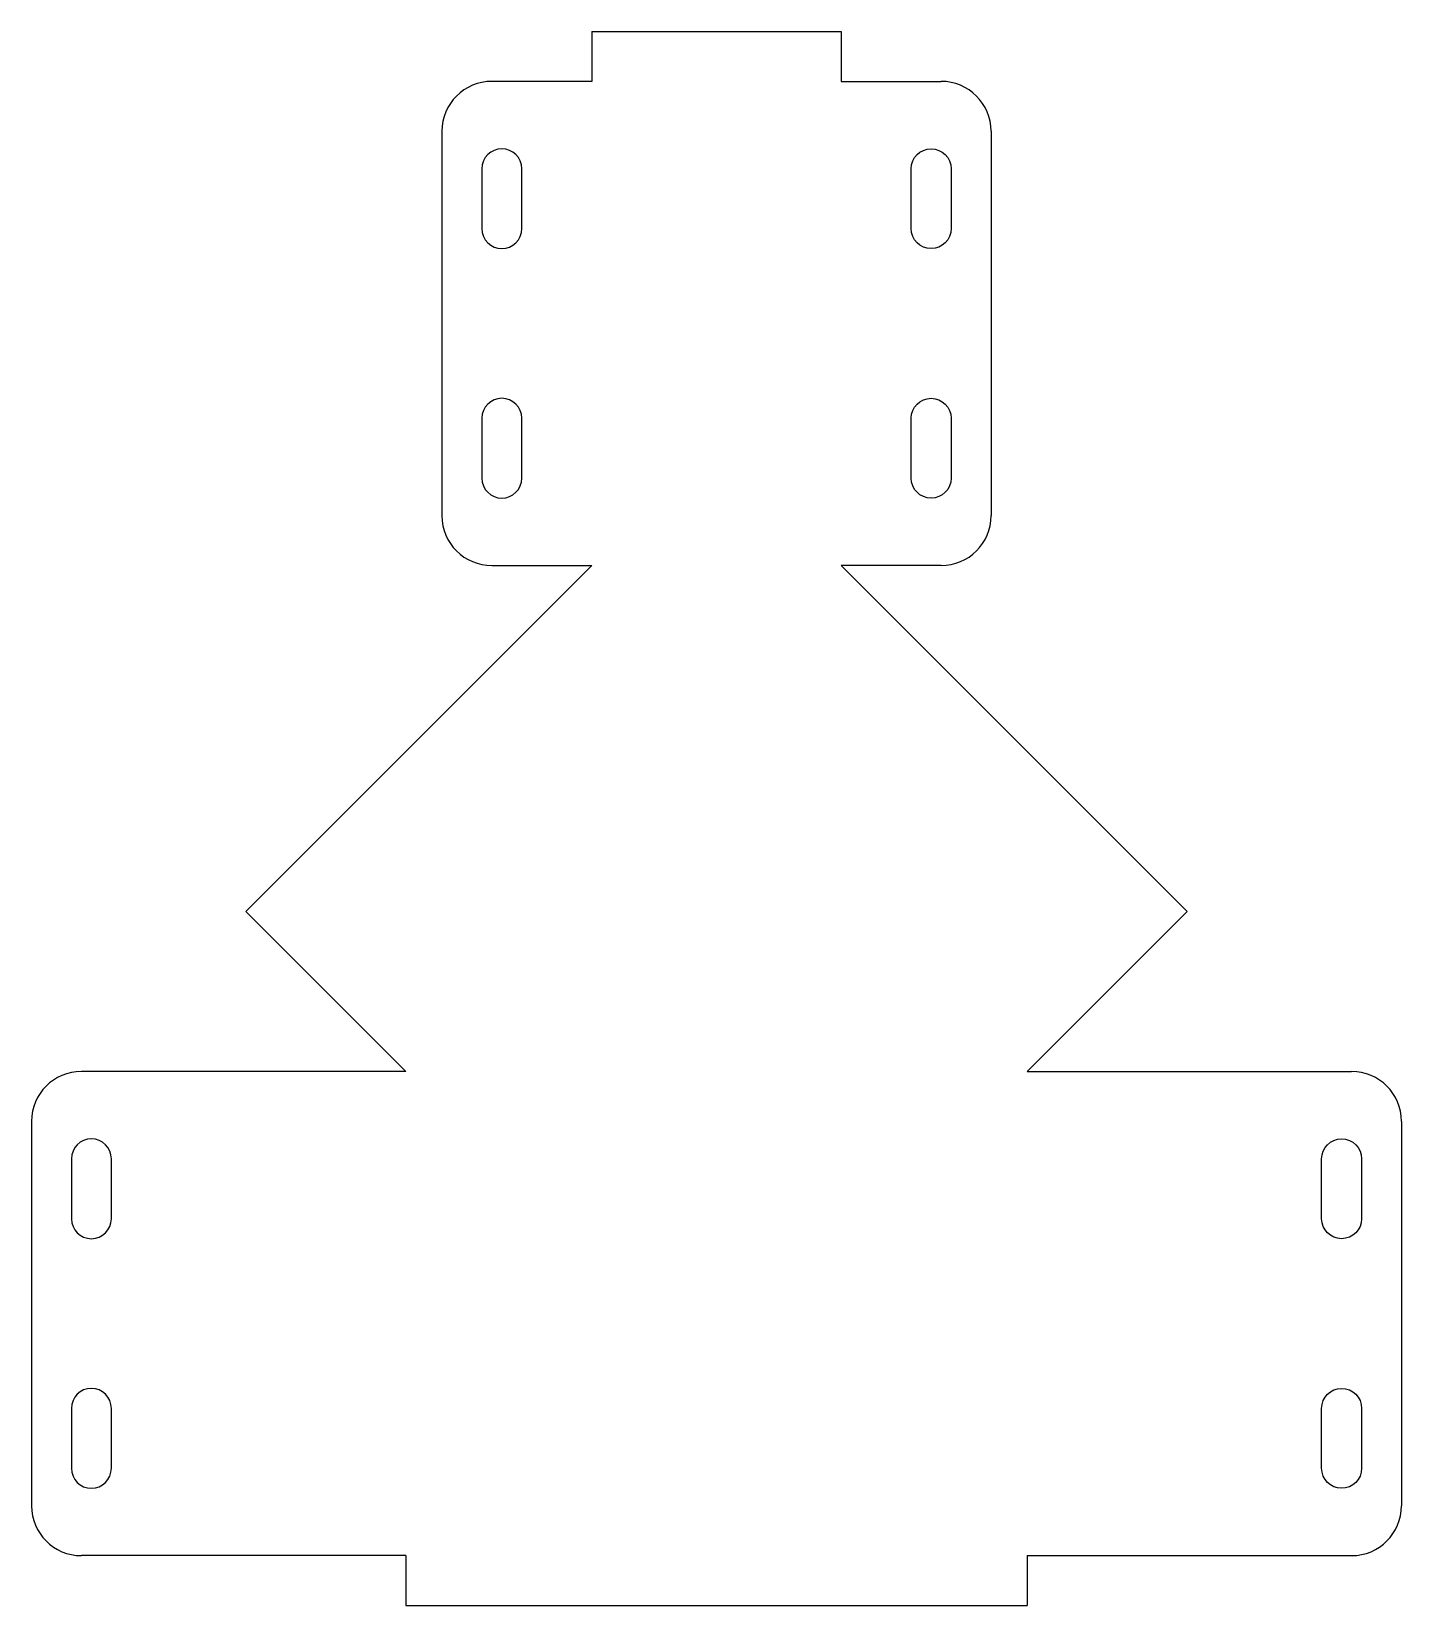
# Model space of a CAD drawing. Extents: x 429 to 704, y 668 to 983.
import ezdxf

# ---------------------------------------------------------------- set-up
doc = ezdxf.new("R2010")
doc.units = 0
doc.header["$MEASUREMENT"] = 0
doc.layers.get('0').update_dxf_attribs({"linetype": 'CONTINUOUS'})

msp = doc.modelspace()

# ---------------------------------------------------------------- linework, layer by layer
for p, q in [((541.72, 983), (591.72, 983)), ((541.72, 983), (541.72, 973)), ((591.72, 983), (591.72, 973)), ((591.72, 983), (591.72, 973)), ((541.72, 973), (521.72, 973)), ((591.72, 973), (611.72, 973)), ((511.72, 963), (511.72, 886)), ((621.72, 963), (621.72, 886)), ((541.72, 876), (472.43, 806.7)), ((521.72, 876), (541.72, 876)), ((611.72, 876), (591.72, 876)), ((591.72, 876), (661.02, 806.7)), ((472.43, 806.7), (504.5, 774.63)), ((661.02, 806.7), (628.95, 774.63)), ((504.5, 774.63), (439.5, 774.63)), ((628.95, 774.63), (693.95, 774.63)), ((429.5, 764.63), (429.5, 687.63)), ((703.95, 764.63), (703.95, 687.63)), ((504.5, 677.63), (439.5, 677.63)), ((504.5, 677.63), (504.5, 667.63)), ((628.95, 677.63), (693.95, 677.63)), ((628.95, 677.63), (628.95, 667.63)), ((504.5, 667.63), (628.95, 667.63))]:
    msp.add_line(p, q)
for points in [[(527.72, 955.5, 1), (519.72, 955.5), (519.72, 943.5, 1), (527.72, 943.5)], [(605.72, 955.5, -1), (613.72, 955.5), (613.72, 943.5, -1), (605.72, 943.5)], [(527.72, 905.5, 1), (519.72, 905.5), (519.72, 893.5, 1), (527.72, 893.5)], [(605.72, 905.5, -1), (613.72, 905.5), (613.72, 893.5, -1), (605.72, 893.5)], [(445.5, 757.13, 1), (437.5, 757.13), (437.5, 745.13, 1), (445.5, 745.13)], [(687.95, 757.13, -1), (695.95, 757.13), (695.95, 745.13, -1), (687.95, 745.13)], [(445.5, 707.13, 1), (437.5, 707.13), (437.5, 695.13, 1), (445.5, 695.13)], [(687.95, 707.13, -1), (695.95, 707.13), (695.95, 695.13, -1), (687.95, 695.13)]]:
    msp.add_lwpolyline(points, format="xyb", close=True)
for centre, start, end in [((521.72, 963), 90, 180), ((611.72, 963), 0, 90), ((521.72, 886), 180, 270), ((611.72, 886), 270, 0), ((439.5, 764.63), 90, 180), ((693.95, 764.63), 0, 90), ((439.5, 687.63), 180, 270), ((693.95, 687.63), 270, 0)]:
    msp.add_arc(centre, 10, start, end)

doc.saveas('drawing.dxf')
